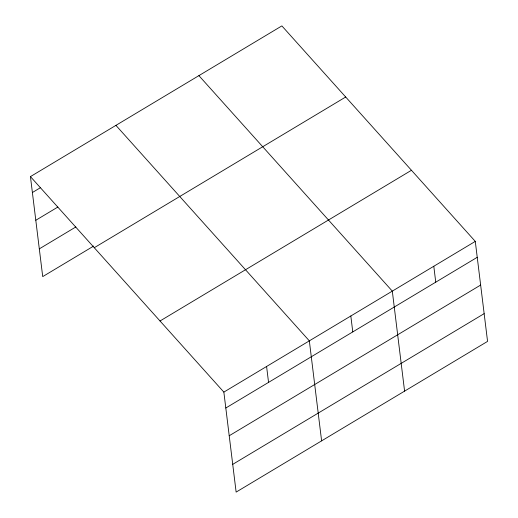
<?xml version="1.0" encoding="UTF-8"?>
<svg xmlns="http://www.w3.org/2000/svg" width="518" height="518" viewBox="0 0 518 518"><rect width="100%" height="100%" fill="white"/><g stroke="black" fill="none" stroke-linecap="round" stroke-linejoin="round"><path stroke-width="0.78" d="M30.439 176.606L281.87 25.9L475.284 241.394L487.561 341.394L236.13 492.1L223.854 392.1L30.439 176.606L42.716 276.606L93.732 246.031M32.394 192.515L40.663 187.555M35.8 220.267L57.861 207.045M39.31 248.86L75.848 226.955M94.263 247.721L345.694 97.015M160.023 320.985L411.454 170.28M223.854 392.1L475.284 241.394M225.803 408.009L477.24 257.304M229.209 435.761L480.646 285.055M232.724 464.348L484.155 313.643M198.899 75.634L392.307 291.122L404.59 391.129M115.922 125.362L309.337 340.857L321.613 440.863M433.799 266.258L435.748 282.168M350.822 315.993L352.777 331.902M266.595 366.479L268.551 382.388"/></g></svg>
